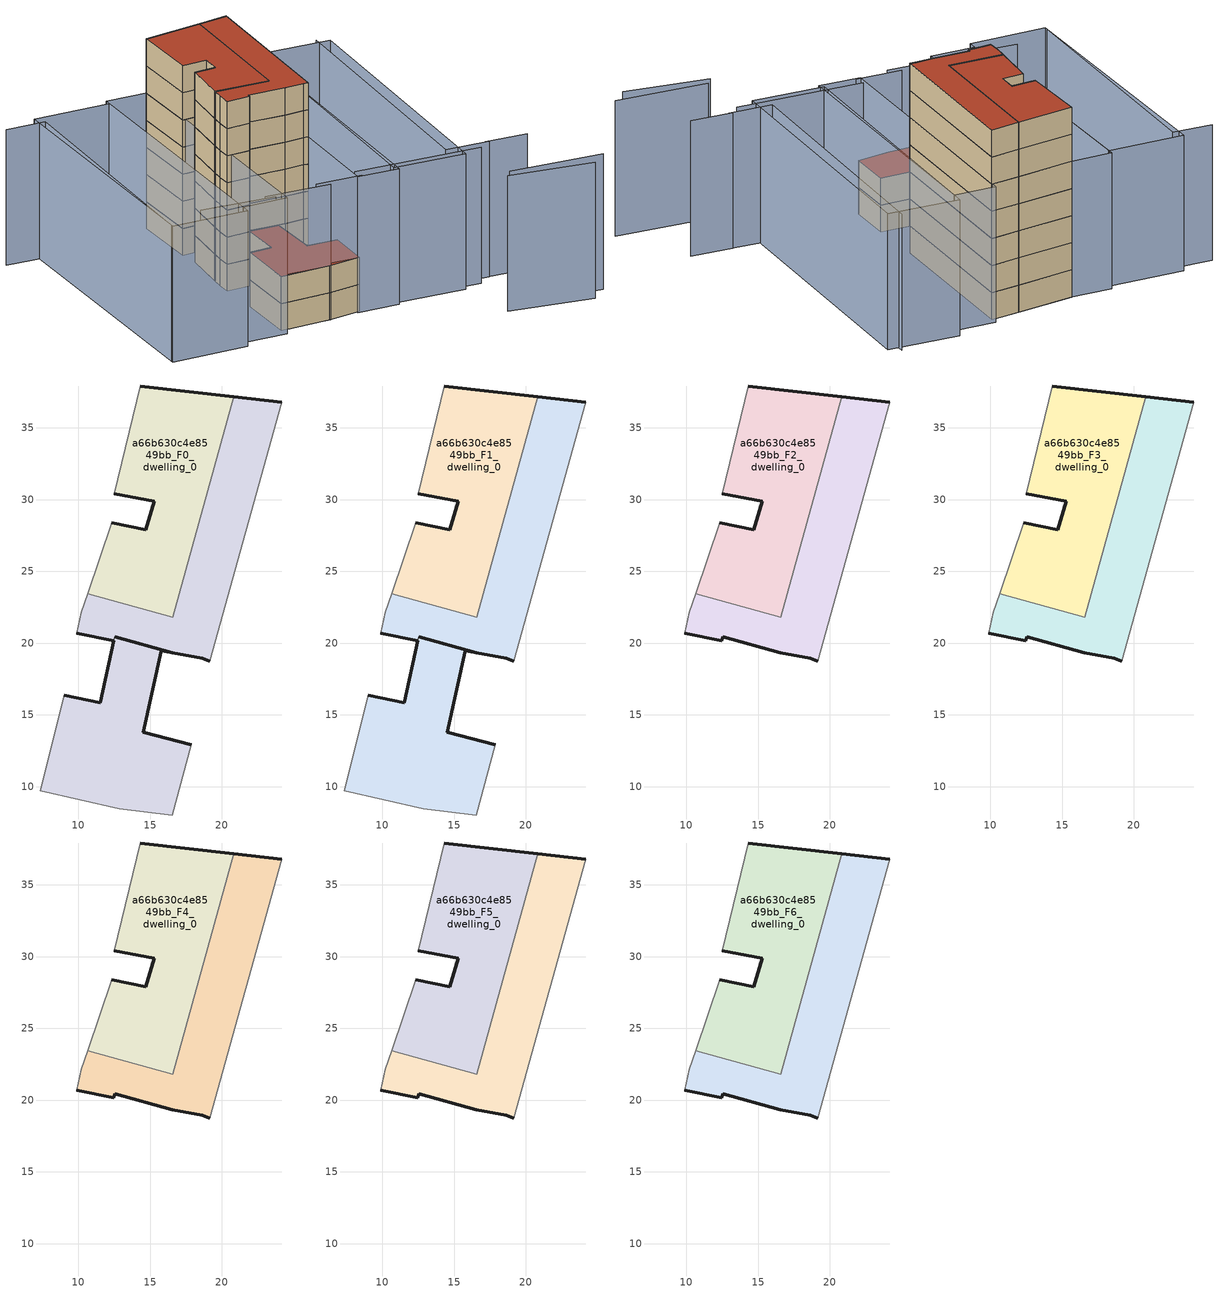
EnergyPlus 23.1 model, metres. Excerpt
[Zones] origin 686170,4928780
a66b630c4e8549bb_F0_dwelling_0
 floor ground (EU_floor_Construction): 16.57,21.78 20.84,37.16 14.29,37.91 12.51,30.39 15.27,29.87 14.7,27.91 12.33,28.38 10.65,23.43 z0
 wall outside (EU_wall_Construction): 14.29,37.91 20.84,37.16 / 12.33,28.38 14.7,27.91 15.27,29.87 12.51,30.39 z0:3
 wall adiabatic (EU_wall_Construction): 12.51,30.39 14.29,37.91 / 10.65,23.43 12.33,28.38 z0:3
 wall to a66b630c4e8549bb_F0_dwelling_1 (EU_wall_Construction): 20.84,37.16 16.57,21.78 10.65,23.43 z0:3
a66b630c4e8549bb_F0_dwelling_1
 floor ground (EU_floor_Construction): 19.16,18.74 24.17,36.77 20.84,37.16 16.57,21.78 10.65,23.43 10.21,22.13 9.88,20.7 12.46,20.17 12.52,20.45 16.53,19.34 18.63,18.95 z0; 16.53,8.02 17.85,12.91 14.53,13.8 15.77,19.48 16.53,19.34 12.52,20.45 12.46,20.17 11.53,15.84 9.01,16.35 7.34,9.7 12.83,8.46 z0
 wall outside (EU_wall_Construction): 20.84,37.16 24.17,36.77 / 19.16,18.74 18.63,18.95 16.53,19.34 12.52,20.45 / 12.46,20.17 9.88,20.7 z0:3
 wall adiabatic (EU_wall_Construction): 24.17,36.77 19.16,18.74 / 9.88,20.7 10.21,22.13 10.65,23.43 z0:3
 wall to a66b630c4e8549bb_F0_dwelling_2 (EU_wall_Construction): 12.52,20.45 12.46,20.17 z0:3
a66b630c4e8549bb_F0_dwelling_2
 floor ground (EU_floor_Construction): 19.16,18.74 24.17,36.77 20.84,37.16 16.57,21.78 10.65,23.43 10.21,22.13 9.88,20.7 12.46,20.17 12.52,20.45 16.53,19.34 18.63,18.95 z0; 16.53,8.02 17.85,12.91 14.53,13.8 15.77,19.48 16.53,19.34 12.52,20.45 12.46,20.17 11.53,15.84 9.01,16.35 7.34,9.7 12.83,8.46 z0
 wall outside (EU_wall_Construction): 9.01,16.35 11.53,15.84 12.46,20.17 / 12.52,20.45 12.53,20.45 16.53,19.34 15.77,19.48 14.53,13.8 17.85,12.91 z0:3
 wall adiabatic (EU_wall_Construction): 17.85,12.91 16.53,8.02 12.83,8.46 7.34,9.7 9.01,16.35 z0:3
a66b630c4e8549bb_F1_dwelling_0
 floor to a66b630c4e8549bb_F0_dwelling_0 (EU_floor_Construction): 16.57,21.78 20.84,37.16 14.29,37.91 12.51,30.39 15.27,29.87 14.7,27.91 12.33,28.38 10.65,23.43 z3
 wall outside (EU_wall_Construction): 14.29,37.91 20.84,37.16 / 12.33,28.38 14.7,27.91 15.27,29.87 12.51,30.39 z3:6
 wall adiabatic (EU_wall_Construction): 12.51,30.39 14.29,37.91 / 10.65,23.43 12.33,28.38 z3:6
 wall to a66b630c4e8549bb_F1_dwelling_1 (EU_wall_Construction): 20.84,37.16 16.57,21.78 10.65,23.43 z3:6
a66b630c4e8549bb_F1_dwelling_1
 floor outside (EU_floor_Construction): 19.16,18.74 24.17,36.77 20.84,37.16 16.57,21.78 10.65,23.43 10.21,22.13 9.88,20.7 12.46,20.17 12.52,20.45 16.53,19.34 18.63,18.95 z3; 16.53,8.02 17.85,12.91 14.53,13.8 15.77,19.48 16.53,19.34 12.52,20.45 12.46,20.17 11.53,15.84 9.01,16.35 7.34,9.7 12.83,8.46 z3
 wall outside (EU_wall_Construction): 20.84,37.16 24.17,36.77 / 19.16,18.74 18.63,18.95 16.53,19.34 12.52,20.45 / 12.46,20.17 9.88,20.7 z3:6
 wall adiabatic (EU_wall_Construction): 24.17,36.77 19.16,18.74 / 9.88,20.7 10.21,22.13 10.65,23.43 z3:6
 wall to a66b630c4e8549bb_F1_dwelling_2 (EU_wall_Construction): 12.52,20.45 12.46,20.17 z3:6
 roof outside (EU_floor_Construction): 16.53,19.34 15.77,19.48 14.53,13.8 17.85,12.91 16.53,8.02 12.83,8.46 7.34,9.7 9.01,16.35 11.53,15.84 12.46,20.17 12.52,20.45 z6
a66b630c4e8549bb_F1_dwelling_2
 floor to a66b630c4e8549bb_F0_dwelling_2 (EU_floor_Construction): 19.16,18.74 24.17,36.77 20.84,37.16 16.57,21.78 10.65,23.43 10.21,22.13 9.88,20.7 12.46,20.17 12.52,20.45 16.53,19.34 18.63,18.95 z3; 16.53,8.02 17.85,12.91 14.53,13.8 15.77,19.48 16.53,19.34 12.52,20.45 12.46,20.17 11.53,15.84 9.01,16.35 7.34,9.7 12.83,8.46 z3
 wall outside (EU_wall_Construction): 9.01,16.35 11.53,15.84 12.46,20.17 / 12.52,20.45 12.53,20.45 16.53,19.34 15.77,19.48 14.53,13.8 17.85,12.91 z3:6
 wall adiabatic (EU_wall_Construction): 17.85,12.91 16.53,8.02 12.83,8.46 7.34,9.7 9.01,16.35 z3:6
 roof outside (EU_roof_Construction): 16.53,19.34 15.77,19.48 14.53,13.8 17.85,12.91 16.53,8.02 12.83,8.46 7.34,9.7 9.01,16.35 11.53,15.84 12.46,20.17 12.52,20.45 z6; 24.17,36.77 19.16,18.74 18.63,18.95 16.53,19.34 12.52,20.45 12.46,20.17 9.88,20.7 10.21,22.13 10.65,23.43 16.57,21.78 20.84,37.16 z6
a66b630c4e8549bb_F2_dwelling_0
 floor to a66b630c4e8549bb_F1_dwelling_0 (EU_floor_Construction): 16.57,21.78 20.84,37.16 14.29,37.91 12.51,30.39 15.27,29.87 14.7,27.91 12.33,28.38 10.65,23.43 z6
 wall outside (EU_wall_Construction): 14.29,37.91 20.84,37.16 / 12.33,28.38 14.7,27.91 15.27,29.87 12.51,30.39 z6:9
 wall adiabatic (EU_wall_Construction): 12.51,30.39 14.29,37.91 / 10.65,23.43 12.33,28.38 z6:9
 wall to a66b630c4e8549bb_F2_dwelling_1 (EU_wall_Construction): 20.84,37.16 16.57,21.78 10.65,23.43 z6:9
a66b630c4e8549bb_F2_dwelling_1
 floor to a66b630c4e8549bb_F1_dwelling_1 (EU_floor_Construction): 19.16,18.74 24.17,36.77 20.84,37.16 16.57,21.78 10.65,23.43 10.21,22.13 9.88,20.7 12.46,20.17 12.52,20.45 16.53,19.34 18.63,18.95 z6
 wall outside (EU_wall_Construction): 20.84,37.16 24.17,36.77 / 19.16,18.74 18.63,18.95 16.53,19.34 12.52,20.45 12.46,20.17 9.88,20.7 z6:9
 wall adiabatic (EU_wall_Construction): 24.17,36.77 19.16,18.74 / 9.88,20.7 10.21,22.13 10.65,23.43 z6:9
a66b630c4e8549bb_F3_dwelling_0
 floor to a66b630c4e8549bb_F2_dwelling_0 (EU_floor_Construction): 16.57,21.78 20.84,37.16 14.29,37.91 12.51,30.39 15.27,29.87 14.7,27.91 12.33,28.38 10.65,23.43 z9
 wall outside (EU_wall_Construction): 14.29,37.91 20.84,37.16 / 12.33,28.38 14.7,27.91 15.27,29.87 12.51,30.39 z9:12
 wall adiabatic (EU_wall_Construction): 12.51,30.39 14.29,37.91 / 10.65,23.43 12.33,28.38 z9:12
 wall to a66b630c4e8549bb_F3_dwelling_1 (EU_wall_Construction): 20.84,37.16 16.57,21.78 10.65,23.43 z9:12
a66b630c4e8549bb_F3_dwelling_1
 floor to a66b630c4e8549bb_F2_dwelling_1 (EU_floor_Construction): 19.16,18.74 24.17,36.77 20.84,37.16 16.57,21.78 10.65,23.43 10.21,22.13 9.88,20.7 12.46,20.17 12.52,20.45 16.53,19.34 18.63,18.95 z9
 wall outside (EU_wall_Construction): 20.84,37.16 24.17,36.77 / 19.16,18.74 18.63,18.95 16.53,19.34 12.52,20.45 12.46,20.17 9.88,20.7 z9:12
 wall adiabatic (EU_wall_Construction): 24.17,36.77 19.16,18.74 / 9.88,20.7 10.21,22.13 10.65,23.43 z9:12
a66b630c4e8549bb_F4_dwelling_0
 floor to a66b630c4e8549bb_F3_dwelling_0 (EU_floor_Construction): 16.57,21.78 20.84,37.16 14.29,37.91 12.51,30.39 15.27,29.87 14.7,27.91 12.33,28.38 10.65,23.43 z12
 wall outside (EU_wall_Construction): 14.29,37.91 20.84,37.16 / 12.33,28.38 14.7,27.91 15.27,29.87 12.51,30.39 z12:15
 wall adiabatic (EU_wall_Construction): 12.51,30.39 14.29,37.91 / 10.65,23.43 12.33,28.38 z12:15
 wall to a66b630c4e8549bb_F4_dwelling_1 (EU_wall_Construction): 20.84,37.16 16.57,21.78 10.65,23.43 z12:15
a66b630c4e8549bb_F4_dwelling_1
 floor to a66b630c4e8549bb_F3_dwelling_1 (EU_floor_Construction): 19.16,18.74 24.17,36.77 20.84,37.16 16.57,21.78 10.65,23.43 10.21,22.13 9.88,20.7 12.46,20.17 12.52,20.45 16.53,19.34 18.63,18.95 z12
 wall outside (EU_wall_Construction): 20.84,37.16 24.17,36.77 / 19.16,18.74 18.63,18.95 16.53,19.34 12.52,20.45 12.46,20.17 9.88,20.7 z12:15
 wall adiabatic (EU_wall_Construction): 24.17,36.77 19.16,18.74 / 9.88,20.7 10.21,22.13 10.65,23.43 z12:15
a66b630c4e8549bb_F5_dwelling_0
 floor to a66b630c4e8549bb_F4_dwelling_0 (EU_floor_Construction): 16.57,21.78 20.84,37.16 14.29,37.91 12.51,30.39 15.27,29.87 14.7,27.91 12.33,28.38 10.65,23.43 z15
 wall outside (EU_wall_Construction): 14.29,37.91 20.84,37.16 / 12.33,28.38 14.7,27.91 15.27,29.87 12.51,30.39 z15:18
 wall adiabatic (EU_wall_Construction): 12.51,30.39 14.29,37.91 / 10.65,23.43 12.33,28.38 z15:18
 wall to a66b630c4e8549bb_F5_dwelling_1 (EU_wall_Construction): 20.84,37.16 16.57,21.78 10.65,23.43 z15:18
a66b630c4e8549bb_F5_dwelling_1
 floor to a66b630c4e8549bb_F4_dwelling_1 (EU_floor_Construction): 19.16,18.74 24.17,36.77 20.84,37.16 16.57,21.78 10.65,23.43 10.21,22.13 9.88,20.7 12.46,20.17 12.52,20.45 16.53,19.34 18.63,18.95 z15
 wall outside (EU_wall_Construction): 20.84,37.16 24.17,36.77 / 19.16,18.74 18.63,18.95 16.53,19.34 12.52,20.45 12.46,20.17 9.88,20.7 z15:18
 wall adiabatic (EU_wall_Construction): 24.17,36.77 19.16,18.74 / 9.88,20.7 10.21,22.13 10.65,23.43 z15:18
a66b630c4e8549bb_F6_dwelling_0
 floor to a66b630c4e8549bb_F5_dwelling_0 (EU_floor_Construction): 16.57,21.78 20.84,37.16 14.29,37.91 12.51,30.39 15.27,29.87 14.7,27.91 12.33,28.38 10.65,23.43 z18
 wall outside (EU_wall_Construction): 14.29,37.91 20.84,37.16 / 12.33,28.38 14.7,27.91 15.27,29.87 12.51,30.39 z18:21
 wall adiabatic (EU_wall_Construction): 12.51,30.39 14.29,37.91 / 10.65,23.43 12.33,28.38 z18:21
 wall to a66b630c4e8549bb_F6_dwelling_1 (EU_wall_Construction): 20.84,37.16 16.57,21.78 10.65,23.43 z18:21
 roof outside (EU_roof_Construction): 20.84,37.16 16.57,21.78 10.65,23.43 12.33,28.38 14.7,27.91 15.27,29.87 12.51,30.39 14.29,37.91 z21
a66b630c4e8549bb_F6_dwelling_1
 floor to a66b630c4e8549bb_F5_dwelling_1 (EU_floor_Construction): 19.16,18.74 24.17,36.77 20.84,37.16 16.57,21.78 10.65,23.43 10.21,22.13 9.88,20.7 12.46,20.17 12.52,20.45 16.53,19.34 18.63,18.95 z18
 wall outside (EU_wall_Construction): 20.84,37.16 24.17,36.77 / 19.16,18.74 18.63,18.95 16.53,19.34 12.52,20.45 12.46,20.17 9.88,20.7 z18:21
 wall adiabatic (EU_wall_Construction): 24.17,36.77 19.16,18.74 / 9.88,20.7 10.21,22.13 10.65,23.43 z18:21
 roof outside (EU_roof_Construction): 24.17,36.77 19.16,18.74 18.63,18.95 16.53,19.34 12.52,20.45 12.46,20.17 9.88,20.7 10.21,22.13 10.65,23.43 16.57,21.78 20.84,37.16 z21
shading: 28.59,-1.3 38.54,-4.31 / 16.81,9.07 30.44,5.1 / 11.86,9.42 16.72,7.96 / 5.9,10.49 12.92,8.43 / -1.23,12.3 6.68,9.76 / 36.51,-5.42 27.73,-1.95 / 36.18,4.58 31.68,5.89 / 32.06,5.74 27.42,7.1 / 27.42,7.1 36,36.31 / -2.41,40.53 1.83,39.34 / 1.83,39.34 -6,11.4 / 20.41,7.22 29.2,37.54 / 29.2,37.54 36.96,35.29 / 36.96,35.29 28.17,4.96 / 28.17,4.96 20.41,7.22 / 28.82,36.24 20.74,6.7 / 20.74,6.7 16.2,7.94 / 16.2,7.94 24.29,37.48 / 24.29,37.48 28.82,36.24 / 2.46,10.03 9.86,39.04 / 9.86,39.04 14.73,37.8 / 14.73,37.8 7.33,8.79 / 7.33,8.79 2.46,10.03 / 9.72,38.44 2.21,9.07 / 2.21,9.07 -6.05,11.19 / -6.05,11.19 1.46,40.55 / 1.46,40.55 9.72,38.44 z0:15
[Building]
EU S2 Campaign: North Axis=0; Terrain=City; Solar Distribution=FullExterior
[Site:Location]
Bologna: Latitude=44.5; Longitude=11.25; Time Zone=1; Elevation=37
[SizingPeriod:WeatherFileDays]
AnnualSizingPeriod: Begin Month=1; Begin Day of Month=1; End Month=12; End Day of Month=31; Day of Week for Start Day=Monday; Use Weather File Daylight Saving Period=No; Use Weather File Rain and Snow Indicators=No
[MATERIAL]
EU_InternalMass_Material: Roughness=MediumRough; Thickness=0.1; Conductivity=1; Density=1800; Specific Heat=900; Thermal Absorptance=0.9; Solar Absorptance=0.7; Visible Absorptance=0.7
[MATERIAL:NOMASS] Roughness=MediumRough; Thermal Absorptance=0.9; Solar Absorptance=0.7; Visible Absorptance=0.7
Name | Thermal Resistance
EU_wall_NoMass | 0.905828
EU_roof_NoMass | 0.37593
EU_floor_NoMass | 0.67114
[CONSTRUCTION]
EU_wall_Construction: EU_wall_NoMass
EU_roof_Construction: EU_roof_NoMass
EU_floor_Construction: EU_floor_NoMass
EU_InternalMass_Construction: EU_InternalMass_Material
[ZONE] Type=1; Multiplier=1; Ceiling Height=autocalculate; Floor Area=autocalculate; Part of Total Floor Area=Yes
Name | Volume
a66b630c4e8549bb_F0_dwelling_0 | 271.476
a66b630c4e8549bb_F1_dwelling_0; a66b630c4e8549bb_F2_dwelling_0; a66b630c4e8549bb_F3_dwelling_0; a66b630c4e8549bb_F4_dwelling_0; a66b630c4e8549bb_F5_dwelling_0; a66b630c4e8549bb_F6_dwelling_0 | 271.477
a66b630c4e8549bb_F0_dwelling_1; a66b630c4e8549bb_F1_dwelling_1; a66b630c4e8549bb_F0_dwelling_2; a66b630c4e8549bb_F1_dwelling_2 | 455.033
a66b630c4e8549bb_F2_dwelling_1; a66b630c4e8549bb_F3_dwelling_1; a66b630c4e8549bb_F4_dwelling_1; a66b630c4e8549bb_F5_dwelling_1; a66b630c4e8549bb_F6_dwelling_1 | 230.485
[INTERNALMASS] Construction=EU_InternalMass_Construction
Name | Zone or ZoneList | Surface Area
a66b630c4e8549bb_F0_dwelling_0_EU_InternalMass | a66b630c4e8549bb_F0_dwelling_0 | 90.4938
a66b630c4e8549bb_F0_dwelling_1_EU_InternalMass | a66b630c4e8549bb_F0_dwelling_1 | 76.8276
a66b630c4e8549bb_F0_dwelling_2_EU_InternalMass | a66b630c4e8549bb_F0_dwelling_2 | 74.851
a66b630c4e8549bb_F1_dwelling_0_EU_InternalMass | a66b630c4e8549bb_F1_dwelling_0 | 90.4938
a66b630c4e8549bb_F1_dwelling_1_EU_InternalMass | a66b630c4e8549bb_F1_dwelling_1 | 76.8276
a66b630c4e8549bb_F1_dwelling_2_EU_InternalMass | a66b630c4e8549bb_F1_dwelling_2 | 74.851
a66b630c4e8549bb_F2_dwelling_0_EU_InternalMass | a66b630c4e8549bb_F2_dwelling_0 | 121.085
a66b630c4e8549bb_F2_dwelling_1_EU_InternalMass | a66b630c4e8549bb_F2_dwelling_1 | 121.085
a66b630c4e8549bb_F3_dwelling_0_EU_InternalMass | a66b630c4e8549bb_F3_dwelling_0 | 121.085
a66b630c4e8549bb_F3_dwelling_1_EU_InternalMass | a66b630c4e8549bb_F3_dwelling_1 | 121.085
a66b630c4e8549bb_F4_dwelling_0_EU_InternalMass | a66b630c4e8549bb_F4_dwelling_0 | 121.085
a66b630c4e8549bb_F4_dwelling_1_EU_InternalMass | a66b630c4e8549bb_F4_dwelling_1 | 121.085
a66b630c4e8549bb_F5_dwelling_0_EU_InternalMass | a66b630c4e8549bb_F5_dwelling_0 | 121.085
a66b630c4e8549bb_F5_dwelling_1_EU_InternalMass | a66b630c4e8549bb_F5_dwelling_1 | 121.085
a66b630c4e8549bb_F6_dwelling_0_EU_InternalMass | a66b630c4e8549bb_F6_dwelling_0 | 121.085
a66b630c4e8549bb_F6_dwelling_1_EU_InternalMass | a66b630c4e8549bb_F6_dwelling_1 | 121.085
[OTHEREQUIPMENT] Fuel Type=Electricity; Design Level Calculation Method=Watts/Area; Power per Zone Floor Area=1; Fraction Latent=0; Fraction Radiant=0; Fraction Lost=0; Carbon Dioxide Generation Rate=0; EndUse Subcategory=EU_Step8_InternalGains
Name | Zone or ZoneList or Space or SpaceList | Schedule
EU_Step8_InternalGain_a66b630c4e8549bb_F0_dwelling_0_f000 | a66b630c4e8549bb_F0_dwelling_0 | EU_Step8_GainSchedule_a66b630c4e8549bb_F0_dwelling_0_f000
EU_Step8_InternalGain_a66b630c4e8549bb_F0_dwelling_1_f000 | a66b630c4e8549bb_F0_dwelling_1 | EU_Step8_GainSchedule_a66b630c4e8549bb_F0_dwelling_1_f000
EU_Step8_InternalGain_a66b630c4e8549bb_F0_dwelling_2_f000 | a66b630c4e8549bb_F0_dwelling_2 | EU_Step8_GainSchedule_a66b630c4e8549bb_F0_dwelling_2_f000
EU_Step8_InternalGain_a66b630c4e8549bb_F1_dwelling_0_f000 | a66b630c4e8549bb_F1_dwelling_0 | EU_Step8_GainSchedule_a66b630c4e8549bb_F1_dwelling_0_f000
EU_Step8_InternalGain_a66b630c4e8549bb_F1_dwelling_1_f000 | a66b630c4e8549bb_F1_dwelling_1 | EU_Step8_GainSchedule_a66b630c4e8549bb_F1_dwelling_1_f000
EU_Step8_InternalGain_a66b630c4e8549bb_F1_dwelling_2_f000 | a66b630c4e8549bb_F1_dwelling_2 | EU_Step8_GainSchedule_a66b630c4e8549bb_F1_dwelling_2_f000
EU_Step8_InternalGain_a66b630c4e8549bb_F2_dwelling_0_f000 | a66b630c4e8549bb_F2_dwelling_0 | EU_Step8_GainSchedule_a66b630c4e8549bb_F2_dwelling_0_f000
EU_Step8_InternalGain_a66b630c4e8549bb_F2_dwelling_1_f000 | a66b630c4e8549bb_F2_dwelling_1 | EU_Step8_GainSchedule_a66b630c4e8549bb_F2_dwelling_1_f000
EU_Step8_InternalGain_a66b630c4e8549bb_F3_dwelling_0_f000 | a66b630c4e8549bb_F3_dwelling_0 | EU_Step8_GainSchedule_a66b630c4e8549bb_F3_dwelling_0_f000
EU_Step8_InternalGain_a66b630c4e8549bb_F3_dwelling_1_f000 | a66b630c4e8549bb_F3_dwelling_1 | EU_Step8_GainSchedule_a66b630c4e8549bb_F3_dwelling_1_f000
EU_Step8_InternalGain_a66b630c4e8549bb_F4_dwelling_0_f000 | a66b630c4e8549bb_F4_dwelling_0 | EU_Step8_GainSchedule_a66b630c4e8549bb_F4_dwelling_0_f000
EU_Step8_InternalGain_a66b630c4e8549bb_F4_dwelling_1_f000 | a66b630c4e8549bb_F4_dwelling_1 | EU_Step8_GainSchedule_a66b630c4e8549bb_F4_dwelling_1_f000
EU_Step8_InternalGain_a66b630c4e8549bb_F5_dwelling_0_f000 | a66b630c4e8549bb_F5_dwelling_0 | EU_Step8_GainSchedule_a66b630c4e8549bb_F5_dwelling_0_f000
EU_Step8_InternalGain_a66b630c4e8549bb_F5_dwelling_1_f000 | a66b630c4e8549bb_F5_dwelling_1 | EU_Step8_GainSchedule_a66b630c4e8549bb_F5_dwelling_1_f000
EU_Step8_InternalGain_a66b630c4e8549bb_F6_dwelling_0_f000 | a66b630c4e8549bb_F6_dwelling_0 | EU_Step8_GainSchedule_a66b630c4e8549bb_F6_dwelling_0_f000
EU_Step8_InternalGain_a66b630c4e8549bb_F6_dwelling_1_f000 | a66b630c4e8549bb_F6_dwelling_1 | EU_Step8_GainSchedule_a66b630c4e8549bb_F6_dwelling_1_f000
[ZONEVENTILATION:DESIGNFLOWRATE] Schedule=EU_AlwaysOn; Design Flow Rate Calculation Method=AirChanges/Hour; Air Changes per Hour=0.73129; Ventilation Type=Natural; Fan Pressure Rise=0; Fan Total Efficiency=1; Constant Term Coefficient=1; Temperature Term Coefficient=0; Velocity Term Coefficient=0; Velocity Squared Term Coefficient=0; Minimum Indoor Temperature=-100; Maximum Indoor Temperature=100; Delta Temperature=-100; Minimum Outdoor Temperature=-100; Maximum Outdoor Temperature=100; Maximum Wind Speed=40
Name | Zone or ZoneList or Space or SpaceList
EU_ConstantAir_a66b630c4e8549bb_F0_dwelling_0 | a66b630c4e8549bb_F0_dwelling_0
EU_ConstantAir_a66b630c4e8549bb_F0_dwelling_1 | a66b630c4e8549bb_F0_dwelling_1
EU_ConstantAir_a66b630c4e8549bb_F0_dwelling_2 | a66b630c4e8549bb_F0_dwelling_2
EU_ConstantAir_a66b630c4e8549bb_F1_dwelling_0 | a66b630c4e8549bb_F1_dwelling_0
EU_ConstantAir_a66b630c4e8549bb_F1_dwelling_1 | a66b630c4e8549bb_F1_dwelling_1
EU_ConstantAir_a66b630c4e8549bb_F1_dwelling_2 | a66b630c4e8549bb_F1_dwelling_2
EU_ConstantAir_a66b630c4e8549bb_F2_dwelling_0 | a66b630c4e8549bb_F2_dwelling_0
EU_ConstantAir_a66b630c4e8549bb_F2_dwelling_1 | a66b630c4e8549bb_F2_dwelling_1
EU_ConstantAir_a66b630c4e8549bb_F3_dwelling_0 | a66b630c4e8549bb_F3_dwelling_0
EU_ConstantAir_a66b630c4e8549bb_F3_dwelling_1 | a66b630c4e8549bb_F3_dwelling_1
EU_ConstantAir_a66b630c4e8549bb_F4_dwelling_0 | a66b630c4e8549bb_F4_dwelling_0
EU_ConstantAir_a66b630c4e8549bb_F4_dwelling_1 | a66b630c4e8549bb_F4_dwelling_1
EU_ConstantAir_a66b630c4e8549bb_F5_dwelling_0 | a66b630c4e8549bb_F5_dwelling_0
EU_ConstantAir_a66b630c4e8549bb_F5_dwelling_1 | a66b630c4e8549bb_F5_dwelling_1
EU_ConstantAir_a66b630c4e8549bb_F6_dwelling_0 | a66b630c4e8549bb_F6_dwelling_0
EU_ConstantAir_a66b630c4e8549bb_F6_dwelling_1 | a66b630c4e8549bb_F6_dwelling_1
[HVACTEMPLATE:THERMOSTAT] Constant Heating Setpoint=20; Constant Cooling Setpoint=50
EU_HeatOnly_a66b630c4e8549bb_F0_dwelling_0; EU_HeatOnly_a66b630c4e8549bb_F0_dwelling_1; EU_HeatOnly_a66b630c4e8549bb_F0_dwelling_2; EU_HeatOnly_a66b630c4e8549bb_F1_dwelling_0; EU_HeatOnly_a66b630c4e8549bb_F1_dwelling_1; EU_HeatOnly_a66b630c4e8549bb_F1_dwelling_2; EU_HeatOnly_a66b630c4e8549bb_F2_dwelling_0; EU_HeatOnly_a66b630c4e8549bb_F2_dwelling_1; EU_HeatOnly_a66b630c4e8549bb_F3_dwelling_0; EU_HeatOnly_a66b630c4e8549bb_F3_dwelling_1; EU_HeatOnly_a66b630c4e8549bb_F4_dwelling_0; EU_HeatOnly_a66b630c4e8549bb_F4_dwelling_1; EU_HeatOnly_a66b630c4e8549bb_F5_dwelling_0; EU_HeatOnly_a66b630c4e8549bb_F5_dwelling_1; EU_HeatOnly_a66b630c4e8549bb_F6_dwelling_0; EU_HeatOnly_a66b630c4e8549bb_F6_dwelling_1
[HVACTEMPLATE:ZONE:IDEALLOADSAIRSYSTEM] System Availability Schedule=EU_AlwaysOn; Maximum Heating Supply Air Temperature=50; Minimum Cooling Supply Air Temperature=13; Maximum Heating Supply Air Humidity Ratio=0.0156; Minimum Cooling Supply Air Humidity Ratio=0.0077; Heating Limit=NoLimit; Cooling Limit=NoLimit; Heating Availability Schedule=EU_AlwaysOn; Cooling Availability Schedule=EU_CoolingOff; Dehumidification Control Type=ConstantSensibleHeatRatio; Cooling Sensible Heat Ratio=0.7; Dehumidification Setpoint=60; Humidification Control Type=None; Humidification Setpoint=30; Outdoor Air Method=None; Outdoor Air Flow Rate per Person=0.00944; Outdoor Air Flow Rate per Zone Floor Area=0; Outdoor Air Flow Rate per Zone=0; Demand Controlled Ventilation Type=None; Outdoor Air Economizer Type=NoEconomizer; Heat Recovery Type=None; Sensible Heat Recovery Effectiveness=0.7; Latent Heat Recovery Effectiveness=0.65
Name | Template Thermostat
a66b630c4e8549bb_F0_dwelling_0 | EU_HeatOnly_a66b630c4e8549bb_F0_dwelling_0
a66b630c4e8549bb_F0_dwelling_1 | EU_HeatOnly_a66b630c4e8549bb_F0_dwelling_1
a66b630c4e8549bb_F0_dwelling_2 | EU_HeatOnly_a66b630c4e8549bb_F0_dwelling_2
a66b630c4e8549bb_F1_dwelling_0 | EU_HeatOnly_a66b630c4e8549bb_F1_dwelling_0
a66b630c4e8549bb_F1_dwelling_1 | EU_HeatOnly_a66b630c4e8549bb_F1_dwelling_1
a66b630c4e8549bb_F1_dwelling_2 | EU_HeatOnly_a66b630c4e8549bb_F1_dwelling_2
a66b630c4e8549bb_F2_dwelling_0 | EU_HeatOnly_a66b630c4e8549bb_F2_dwelling_0
a66b630c4e8549bb_F2_dwelling_1 | EU_HeatOnly_a66b630c4e8549bb_F2_dwelling_1
a66b630c4e8549bb_F3_dwelling_0 | EU_HeatOnly_a66b630c4e8549bb_F3_dwelling_0
a66b630c4e8549bb_F3_dwelling_1 | EU_HeatOnly_a66b630c4e8549bb_F3_dwelling_1
a66b630c4e8549bb_F4_dwelling_0 | EU_HeatOnly_a66b630c4e8549bb_F4_dwelling_0
a66b630c4e8549bb_F4_dwelling_1 | EU_HeatOnly_a66b630c4e8549bb_F4_dwelling_1
a66b630c4e8549bb_F5_dwelling_0 | EU_HeatOnly_a66b630c4e8549bb_F5_dwelling_0
a66b630c4e8549bb_F5_dwelling_1 | EU_HeatOnly_a66b630c4e8549bb_F5_dwelling_1
a66b630c4e8549bb_F6_dwelling_0 | EU_HeatOnly_a66b630c4e8549bb_F6_dwelling_0
a66b630c4e8549bb_F6_dwelling_1 | EU_HeatOnly_a66b630c4e8549bb_F6_dwelling_1
[SIZING:ZONE] Zone Cooling Design Supply Air Temperature Input Method=SupplyAirTemperature; Zone Cooling Design Supply Air Temperature=13; Zone Heating Design Supply Air Temperature Input Method=SupplyAirTemperature; Zone Heating Design Supply Air Temperature=50; Zone Cooling Design Supply Air Humidity Ratio=0.008; Zone Heating Design Supply Air Humidity Ratio=0.008; Cooling Design Air Flow Method=DesignDay; Cooling Design Air Flow Rate=0; Cooling Minimum Air Flow per Zone Floor Area=0.000762; Cooling Minimum Air Flow=0; Cooling Minimum Air Flow Fraction=0.2; Heating Design Air Flow Method=DesignDay; Heating Design Air Flow Rate=0; Heating Maximum Air Flow per Zone Floor Area=0.002032; Heating Maximum Air Flow=0.141576; Heating Maximum Air Flow Fraction=0.3; Account for Dedicated Outdoor Air System=No; Dedicated Outdoor Air System Control Strategy=NeutralSupplyAir; Dedicated Outdoor Air Low Setpoint Temperature for Design=autosize; Dedicated Outdoor Air High Setpoint Temperature for Design=autosize; Zone Load Sizing Method=Sensible Load Only No Latent Load; Zone Latent Cooling Design Supply Air Humidity Ratio Input Method=HumidityRatioDifference; Zone Cooling Design Supply Air Humidity Ratio Difference=0.005; Zone Latent Heating Design Supply Air Humidity Ratio Input Method=HumidityRatioDifference; Zone Humidification Design Supply Air Humidity Ratio Difference=0.005
a66b630c4e8549bb_F0_dwelling_0; a66b630c4e8549bb_F0_dwelling_1; a66b630c4e8549bb_F0_dwelling_2; a66b630c4e8549bb_F1_dwelling_0; a66b630c4e8549bb_F1_dwelling_1; a66b630c4e8549bb_F1_dwelling_2; a66b630c4e8549bb_F2_dwelling_0; a66b630c4e8549bb_F2_dwelling_1; a66b630c4e8549bb_F3_dwelling_0; a66b630c4e8549bb_F3_dwelling_1; a66b630c4e8549bb_F4_dwelling_0; a66b630c4e8549bb_F4_dwelling_1; a66b630c4e8549bb_F5_dwelling_0; a66b630c4e8549bb_F5_dwelling_1; a66b630c4e8549bb_F6_dwelling_0; a66b630c4e8549bb_F6_dwelling_1
[SCHEDULE:CONSTANT]
Name | Hourly Value
EU_AlwaysOn | 1
EU_CoolingOff | 0
[SCHEDULE:FILE] Column Number=1; Rows to Skip at Top=0; Number of Hours of Data=8760; Column Separator=Comma; Interpolate to Timestep=No; Minutes per Item=60; Adjust Schedule for Daylight Savings=Yes
Name | File
EU_Step8_GainSchedule_a66b630c4e8549bb_F0_dwelling_0_f000 | ../../schedules/a66b630c4e8549bb/a66b630c4e8549bb_F0_dwelling_0_f000_gain.csv
EU_Step8_GainSchedule_a66b630c4e8549bb_F0_dwelling_1_f000 | ../../schedules/a66b630c4e8549bb/a66b630c4e8549bb_F0_dwelling_1_f000_gain.csv
EU_Step8_GainSchedule_a66b630c4e8549bb_F0_dwelling_2_f000 | ../../schedules/a66b630c4e8549bb/a66b630c4e8549bb_F0_dwelling_2_f000_gain.csv
EU_Step8_GainSchedule_a66b630c4e8549bb_F1_dwelling_0_f000 | ../../schedules/a66b630c4e8549bb/a66b630c4e8549bb_F1_dwelling_0_f000_gain.csv
EU_Step8_GainSchedule_a66b630c4e8549bb_F1_dwelling_1_f000 | ../../schedules/a66b630c4e8549bb/a66b630c4e8549bb_F1_dwelling_1_f000_gain.csv
EU_Step8_GainSchedule_a66b630c4e8549bb_F1_dwelling_2_f000 | ../../schedules/a66b630c4e8549bb/a66b630c4e8549bb_F1_dwelling_2_f000_gain.csv
EU_Step8_GainSchedule_a66b630c4e8549bb_F2_dwelling_0_f000 | ../../schedules/a66b630c4e8549bb/a66b630c4e8549bb_F2_dwelling_0_f000_gain.csv
EU_Step8_GainSchedule_a66b630c4e8549bb_F2_dwelling_1_f000 | ../../schedules/a66b630c4e8549bb/a66b630c4e8549bb_F2_dwelling_1_f000_gain.csv
EU_Step8_GainSchedule_a66b630c4e8549bb_F3_dwelling_0_f000 | ../../schedules/a66b630c4e8549bb/a66b630c4e8549bb_F3_dwelling_0_f000_gain.csv
EU_Step8_GainSchedule_a66b630c4e8549bb_F3_dwelling_1_f000 | ../../schedules/a66b630c4e8549bb/a66b630c4e8549bb_F3_dwelling_1_f000_gain.csv
EU_Step8_GainSchedule_a66b630c4e8549bb_F4_dwelling_0_f000 | ../../schedules/a66b630c4e8549bb/a66b630c4e8549bb_F4_dwelling_0_f000_gain.csv
EU_Step8_GainSchedule_a66b630c4e8549bb_F4_dwelling_1_f000 | ../../schedules/a66b630c4e8549bb/a66b630c4e8549bb_F4_dwelling_1_f000_gain.csv
EU_Step8_GainSchedule_a66b630c4e8549bb_F5_dwelling_0_f000 | ../../schedules/a66b630c4e8549bb/a66b630c4e8549bb_F5_dwelling_0_f000_gain.csv
EU_Step8_GainSchedule_a66b630c4e8549bb_F5_dwelling_1_f000 | ../../schedules/a66b630c4e8549bb/a66b630c4e8549bb_F5_dwelling_1_f000_gain.csv
EU_Step8_GainSchedule_a66b630c4e8549bb_F6_dwelling_0_f000 | ../../schedules/a66b630c4e8549bb/a66b630c4e8549bb_F6_dwelling_0_f000_gain.csv
EU_Step8_GainSchedule_a66b630c4e8549bb_F6_dwelling_1_f000 | ../../schedules/a66b630c4e8549bb/a66b630c4e8549bb_F6_dwelling_1_f000_gain.csv
